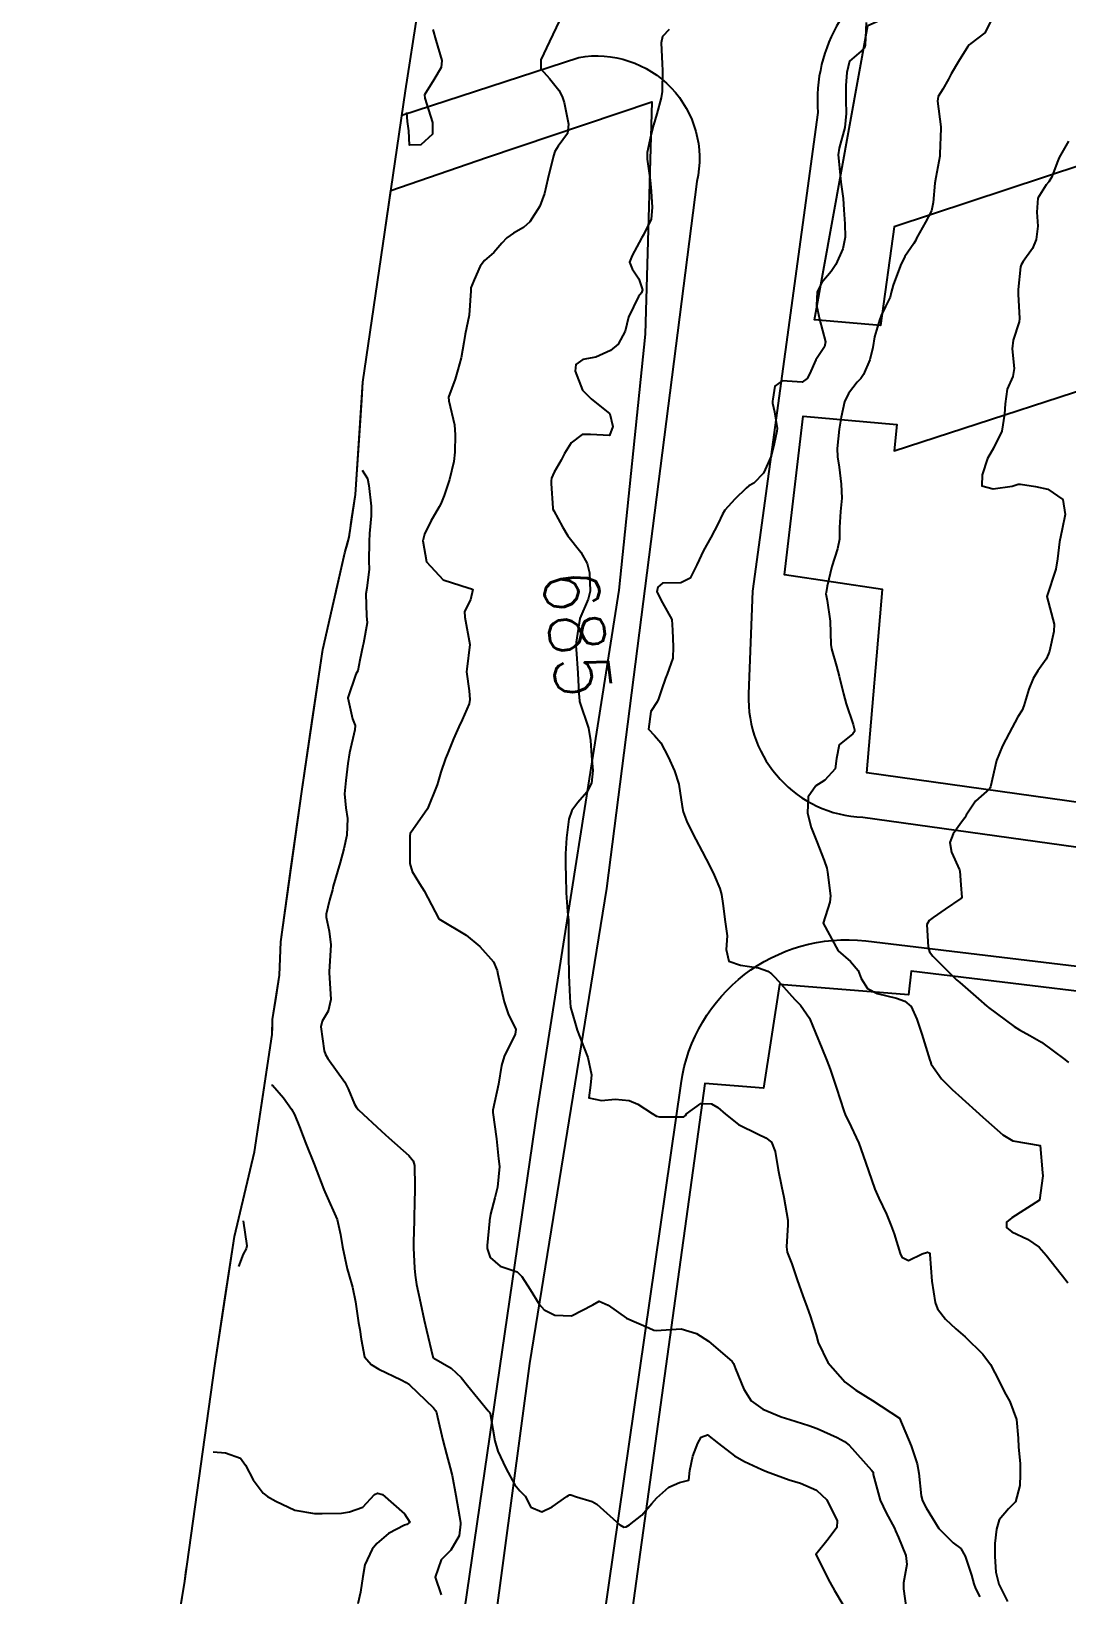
# Model space of a CAD drawing. Header units: metres. Extents: x 292545 to 299085, y 7450245 to 7463078.
# Drawn here: x 295932.6 to 296008, y 7457148.9 to 7457262.8 of the extents above; entities that cross this region are included whole.
import ezdxf
from ezdxf.enums import TextEntityAlignment as Align

# ---------------------------------------------------------------- set-up
doc = ezdxf.new("R2010")
doc.units = ezdxf.units.M
for name, color, linetype in [('Area', 45, 'Continuous'), ('Cotas', 45, 'Continuous'), ('Curvas de Nivel 1m', 11, 'Continuous'), ('Curvas de Nivel 5m', 15, 'Continuous'), ('Edificações', 30, 'Continuous'), ('Vias Primárias', 230, 'Continuous')]:
    doc.layers.add(name, color=color, linetype=linetype)
doc.styles.add('Style-STANDARD', font='STANDARD.shx')

msp = doc.modelspace()

# ---------------------------------------------------------------- linework, layer by layer
at = {"layer": 'Area'}
msp.add_polyline3d([(295941.44, 7457135.8, 691.37), (295943.75, 7457149.84, 693.24), (295943.92, 7457151.07, 693.58), (295945.94, 7457165.53, 692.17), (295947.39, 7457174.95, 691.52), (295948.83, 7457181.12, 691.6), (295950.13, 7457189.67, 690.55), (295950.16, 7457190.77, 689.96), (295950.67, 7457194, 688.47), (295950.76, 7457196.43, 688.29), (295952.28, 7457207.38, 688.87), (295953.81, 7457217.73, 686.9), (295955.42, 7457224.77, 688.87), (295955.73, 7457225.91, 688.58), (295956.19, 7457229.02, 688.27), (295956.74, 7457237.19, 686.39), (295958.33, 7457248.13, 691.22), (295959.83, 7457258.43, 687.42), (295960.74, 7457264.2, 686.7)], dxfattribs=at)
at = {"layer": 'Curvas de Nivel 1m', "flags": 128}
for points, elevation in [([(295961.84, 7457262.91), (295962.06, 7457262.12), (295962.49, 7457260.65), (295962.44, 7457260.12), (295961.91, 7457259.23), (295961.22, 7457258.13), (295961.24, 7457257.89), (295961.8, 7457256.12), (295961.8, 7457255.28), (295960.96, 7457254.5), (295960.13, 7457254.48), (295960.09, 7457255.51), (295959.99, 7457256.2), (295959.93, 7457256.85)], 687), ([(295971.07, 7457263.56), (295970.34, 7457262.02), (295969.7, 7457260.7), (295969.71, 7457260.03), (295970.33, 7457259.33), (295971.01, 7457258.48), (295971.25, 7457258.01), (295971.41, 7457257.59), (295971.73, 7457256), (295971.64, 7457255.33), (295970.96, 7457254.39), (295970.73, 7457254.01), (295970.63, 7457253.7), (295970.22, 7457252.02), (295969.98, 7457250.96), (295969.64, 7457250.03), (295968.89, 7457248.89), (295968.45, 7457248.48), (295967.72, 7457248.05), (295967.23, 7457247.71), (295966.87, 7457247.32), (295966.28, 7457246.65), (295965.59, 7457246.07), (295965.27, 7457245.66), (295964.84, 7457244.65), (295964.61, 7457244.08), (295964.59, 7457243.85), (295964.48, 7457242.08), (295964.19, 7457240.7), (295964.1, 7457240.1), (295963.89, 7457238.98), (295963.66, 7457238.1), (295963.45, 7457237.41), (295962.98, 7457236.11), (295963, 7457235.85), (295963.41, 7457234.1), (295963.45, 7457233.36), (295963.43, 7457232.1), (295963.37, 7457231.42), (295963.05, 7457230.11), (295962.96, 7457229.81), (295962.65, 7457228.95), (295962.41, 7457228.34), (295962.29, 7457228.11), (295961.68, 7457227.08), (295961.23, 7457226.12), (295961.11, 7457225.64), (295961.36, 7457224.12), (295962.58, 7457222.8), (295964.47, 7457222.2), (295964.57, 7457222.17), (295964.64, 7457222.15), (295964.74, 7457222.09), (295964.57, 7457221.35), (295964.15, 7457220.5), (295964.16, 7457220.09), (295964.52, 7457218.09), (295964.3, 7457216.3), (295964.29, 7457216.09), (295964.48, 7457214.71), (295964.53, 7457214.09), (295964.47, 7457213.77), (295963.97, 7457212.59), (295963.73, 7457212.1), (295963.33, 7457211.21), (295962.9, 7457210.11), (295962.76, 7457209.77), (295962.41, 7457208.79), (295962.22, 7457208.11), (295962.15, 7457207.87), (295961.44, 7457206.12), (295960.37, 7457204.59), (295960.19, 7457204.32), (295960.15, 7457204.14), (295960.15, 7457202.32), (295960.16, 7457202.14), (295960.33, 7457201.54), (295960.87, 7457200.68), (295961.2, 7457200.13), (295962.28, 7457198.11), (295964.27, 7457196.92), (295965.26, 7457196.08), (295966.25, 7457194.97), (295966.51, 7457194.33), (295966.56, 7457194.07), (295966.66, 7457193.64), (295967.03, 7457192.06), (295967.33, 7457191.18), (295967.89, 7457190.04), (295967.84, 7457189.69), (295967.03, 7457188.06), (295966.83, 7457187.4), (295966.62, 7457186.06), (295966.21, 7457184.16), (295966.2, 7457184.07), (295966.21, 7457183.98), (295966.47, 7457182.06), (295966.62, 7457180.6), (295966.68, 7457180.06), (295966.54, 7457178.54), (295966.43, 7457178.06), (295966.36, 7457177.76), (295966.03, 7457176.57), (295965.97, 7457176.13), (295965.96, 7457176.07), (295965.78, 7457174.3), (295965.79, 7457174.07), (295966, 7457173.43), (295966.73, 7457172.8), (295967.99, 7457172.37), (295968.32, 7457172.04), (295968.92, 7457171.08), (295969.57, 7457170.02), (295969.95, 7457169.61), (295970.73, 7457169.23), (295971.94, 7457169.16), (295973.49, 7457169.98), (295973.96, 7457170.24), (295974.6, 7457169.96), (295975.94, 7457169), (295977.58, 7457168.29), (295977.93, 7457168.12), (295978.11, 7457168.1), (295979.94, 7457168.23), (295981.05, 7457167.89), (295981.92, 7457167.33), (295983.65, 7457165.85), (295983.75, 7457165.7), (295983.9, 7457165.32), (295984.49, 7457163.84), (295985.02, 7457162.99), (295985.87, 7457162.36), (295987.21, 7457161.82), (295987.86, 7457161.61), (295989.24, 7457161.18), (295989.84, 7457160.96), (295991.31, 7457160.3), (295991.84, 7457160.02), (295992.17, 7457159.76), (295993.81, 7457157.93), (295993.89, 7457157.81), (295993.91, 7457157.74), (295993.93, 7457157.61), (295994.43, 7457155.73), (295994.86, 7457154.81), (295995.48, 7457153.71), (295995.56, 7457153.51), (295995.76, 7457153.03), (295996.3, 7457151.7), (295996.37, 7457151.06), (295996.14, 7457149.71), (295996.13, 7457149.28), (295996.34, 7457147.7)], 686), ([(295993.4, 7457263.41), (295993.34, 7457261.75), (295993.26, 7457261.53), (295993.04, 7457261.33), (295992.2, 7457260.59), (295992.01, 7457259.76), (295991.94, 7457258.83), (295991.92, 7457257.76), (295991.96, 7457256.79), (295991.85, 7457255.77), (295991.45, 7457254.26), (295991.38, 7457253.77), (295991.42, 7457253.3), (295991.57, 7457251.77), (295991.73, 7457250.59), (295991.79, 7457249.77), (295991.85, 7457248.73), (295991.88, 7457247.77), (295991.72, 7457246.92), (295991.21, 7457245.77), (295990.85, 7457245.26), (295990.17, 7457244.46), (295989.84, 7457243.79), (295989.8, 7457242.81), (295990.02, 7457241.79), (295990.44, 7457240.13), (295990.38, 7457239.78), (295989.74, 7457238.82), (295989.27, 7457237.79), (295989.1, 7457237.46), (295988.75, 7457237.21), (295987.28, 7457237.29), (295986.75, 7457236.91), (295986.6, 7457235.96), (295986.58, 7457235.82), (295986.58, 7457235.67), (295986.73, 7457235.05), (295986.92, 7457233.82), (295986.91, 7457233.62), (295986.7, 7457232.7), (295986.5, 7457231.82), (295985.94, 7457230.57), (295985.23, 7457229.84), (295984.87, 7457229.64), (295984.66, 7457229.49), (295983.83, 7457228.68), (295983.11, 7457227.87), (295982.93, 7457227.58), (295982.63, 7457226.91), (295982.1, 7457225.88), (295981.56, 7457224.94), (295981.07, 7457223.89), (295980.58, 7457222.92), (295979.91, 7457222.58), (295978.58, 7457222.55), (295978.24, 7457222.26), (295978.16, 7457221.92), (295978.57, 7457221.13), (295979.25, 7457219.91), (295979.31, 7457219.14), (295979.35, 7457217.91), (295979.33, 7457217.09), (295978.92, 7457215.92), (295978.79, 7457215.63), (295978.49, 7457214.79), (295978.28, 7457214.12), (295978.19, 7457213.92), (295977.73, 7457213.2), (295977.54, 7457211.93), (295977.99, 7457211.46), (295978.44, 7457210.93), (295978.98, 7457209.91), (295979.45, 7457208.88), (295979.75, 7457207.91), (295980, 7457206.29), (295980.08, 7457205.9), (295980.37, 7457205.12), (295980.99, 7457203.89), (295981.47, 7457203.01), (295982.05, 7457201.88), (295982.33, 7457201.29), (295982.75, 7457200.3), (295982.87, 7457199.87), (295982.96, 7457199.21), (295983.14, 7457197.87), (295983.27, 7457196.86), (295983.21, 7457195.87), (295983.41, 7457195.02), (295984.25, 7457194.72), (295985.56, 7457194.53), (295986.25, 7457194.28), (295986.52, 7457194.1), (295986.78, 7457193.82), (295988.22, 7457192.22), (295988.62, 7457191.8), (295989.27, 7457190.86), (295989.73, 7457189.79), (295990.18, 7457188.68), (295990.55, 7457187.78), (295990.79, 7457187.14), (295991.25, 7457185.77), (295991.79, 7457184.1), (295991.91, 7457183.76), (295992.12, 7457183.36), (295992.87, 7457181.75), (295993.2, 7457180.86), (295993.59, 7457179.74), (295994.05, 7457178.4), (295994.34, 7457177.74), (295994.89, 7457176.59), (295995.24, 7457175.72), (295995.44, 7457175.15), (295995.89, 7457173.71), (295996, 7457173.44), (295996.49, 7457173.21), (295997.5, 7457173.7), (295997.89, 7457173.8), (295998, 7457173.76), (295998.04, 7457173.73), (295998.06, 7457173.69), (295998.06, 7457173.63), (295998.19, 7457171.69), (295998.43, 7457170.15), (295998.62, 7457169.68), (295999.2, 7457168.93), (295999.94, 7457168.22), (296000.62, 7457167.65), (296001.91, 7457166.37), (296002.46, 7457165.63), (296003.11, 7457164.41), (296003.5, 7457163.62), (296003.87, 7457162.92), (296004.36, 7457161.61), (296004.48, 7457160.25), (296004.51, 7457159.61), (296004.63, 7457158.42), (296004.63, 7457157.61), (296004.61, 7457156.8), (296004.3, 7457155.61), (296003.78, 7457155.1), (296003.1, 7457154.3), (296002.91, 7457153.63), (296002.79, 7457152.59), (296002.79, 7457151.63), (296002.87, 7457150.49), (296003.07, 7457149.63), (296003.7, 7457148.36)], 684), ([(296002.57, 7457263.64), (296002.06, 7457262.65), (296001.05, 7457261.89), (296000.92, 7457261.79), (296000.82, 7457261.66), (296000.13, 7457260.57), (295999.6, 7457259.67), (295999.42, 7457259.27), (295999.01, 7457258.54), (295998.67, 7457258.02), (295998.61, 7457257.68), (295998.85, 7457255.81), (295998.86, 7457255.68), (295998.78, 7457253.85), (295998.77, 7457253.68), (295998.49, 7457252.12), (295998.42, 7457251.69), (295998.3, 7457250.3), (295998.17, 7457249.69), (295997.73, 7457248.86), (295997.09, 7457247.7), (295997.02, 7457247.56), (295996.88, 7457247.31), (295996.22, 7457246.36), (295995.91, 7457245.71), (295995.39, 7457244.27), (295995.24, 7457243.73), (295995.15, 7457243.4), (295994.82, 7457242.71), (295994.5, 7457242.05), (295994.38, 7457241.73), (295994.03, 7457240.5), (295993.89, 7457239.74), (295993.68, 7457238.83), (295993.22, 7457237.75), (295993.03, 7457237.48), (295992.75, 7457237.19), (295992.13, 7457236.37), (295991.83, 7457235.76), (295991.6, 7457234.64), (295991.45, 7457233.77), (295991.3, 7457232.37), (295991.33, 7457231.77), (295991.44, 7457231.01), (295991.58, 7457229.77), (295991.64, 7457228.75), (295991.55, 7457227.77), (295991.48, 7457226.61), (295991.47, 7457225.77), (295991.33, 7457225.05), (295990.91, 7457223.78), (295990.58, 7457222.34), (295990.49, 7457221.87), (295990.48, 7457221.78), (295990.57, 7457221.3), (295990.79, 7457219.78), (295990.83, 7457218.08), (295990.88, 7457217.77), (295991.26, 7457216.51), (295991.44, 7457215.77), (295991.76, 7457214.49), (295991.96, 7457213.77), (295992.46, 7457212.27), (295992.57, 7457211.88), (295992.56, 7457211.76), (295992.45, 7457211.59), (295991.44, 7457210.77), (295991.24, 7457209.77), (295991.16, 7457209.03), (295990.41, 7457208.2), (295990.14, 7457208.04), (295989.74, 7457207.79), (295989.19, 7457207), (295989.13, 7457205.79), (295989.41, 7457204.75), (295989.78, 7457203.79), (295990.34, 7457202.35), (295990.54, 7457201.78), (295990.6, 7457201.51), (295990.82, 7457199.77), (295990.76, 7457199.32), (295990.28, 7457197.78), (295991.38, 7457195.77), (295992.26, 7457195), (295992.84, 7457194.34), (295993.05, 7457193.75), (295993.51, 7457193.02), (295994.22, 7457192.67), (295995.61, 7457192.33), (295996.22, 7457192.11), (295996.68, 7457191.71), (295997.1, 7457190.8), (295997.46, 7457189.7), (295998.06, 7457187.8), (295998.09, 7457187.69), (295998.16, 7457187.5), (295998.91, 7457186.43), (295999.68, 7457185.67), (295999.93, 7457185.45), (296000.14, 7457185.25), (296001.91, 7457183.64), (296002.12, 7457183.45), (296003.36, 7457182.37), (296004.1, 7457181.93), (296006.09, 7457181.59), (296006.27, 7457179.59), (296006.28, 7457179.38), (296006.04, 7457177.59), (296004.03, 7457176.31), (296003.65, 7457176), (296003.65, 7457175.62), (296004.02, 7457175.3), (296005.16, 7457174.75), (296006.01, 7457174.17), (296006.54, 7457173.58), (296007.98, 7457171.75), (296008.11, 7457171.57)], 683), ([(296008.15, 7457254.76), (296007.48, 7457253.58), (296007.32, 7457253.21), (296006.93, 7457252.16), (296006.72, 7457251.8), (296006.54, 7457251.59), (296005.91, 7457250.6), (296005.84, 7457249.6), (296005.92, 7457248.57), (296005.81, 7457247.6), (296005.53, 7457246.94), (296004.86, 7457245.99), (296004.71, 7457245.76), (296004.66, 7457245.61), (296004.49, 7457243.96), (296004.49, 7457243.61), (296004.58, 7457241.84), (296004.56, 7457241.61), (296004.13, 7457240.27), (296004.05, 7457239.62), (296004.19, 7457238.19), (296004.09, 7457237.62), (296003.69, 7457236.68), (296003.53, 7457235.62), (296003.49, 7457234.86), (296003.3, 7457233.62), (296002.7, 7457232.4), (296002.26, 7457231.64), (296001.87, 7457230.45), (296001.83, 7457229.65), (296002.66, 7457229.42), (296004.05, 7457229.62), (296004.49, 7457229.78), (296004.67, 7457229.77), (296005.75, 7457229.6), (296006.66, 7457229.41), (296007.74, 7457228.66), (296007.92, 7457227.57), (296007.7, 7457226.5), (296007.49, 7457225.58), (296007.36, 7457224.33), (296007.24, 7457223.58), (296006.57, 7457221.59), (296007.1, 7457219.58), (296007.09, 7457219.03), (296006.76, 7457217.59), (296006.71, 7457217.4), (296006.52, 7457217.03), (296005.93, 7457216.18), (296005.59, 7457215.6), (296005.26, 7457214.83), (296004.91, 7457213.61), (296004.77, 7457213.31), (296004.47, 7457212.82), (296003.83, 7457211.62), (296003.35, 7457210.71), (296002.91, 7457209.63), (296002.47, 7457207.71), (296002.45, 7457207.64), (296002.4, 7457207.58), (296001.38, 7457206.66), (296000.69, 7457205.66), (296000.59, 7457205.45), (296000.37, 7457205.13), (295999.74, 7457204.29), (295999.52, 7457203.67), (295999.62, 7457202.95), (296000.21, 7457201.66), (296000.23, 7457201.56), (296000.32, 7457200.58), (296000.38, 7457199.66), (296000.36, 7457199.61), (296000.31, 7457199.58), (295999.17, 7457198.81), (295998.29, 7457198.2), (295998, 7457197.98), (295997.84, 7457197.69), (295997.92, 7457196.04), (295998.02, 7457195.69), (295998.26, 7457195.38), (295999.99, 7457193.66), (296000.12, 7457193.55), (296000.23, 7457193.47), (296001.6, 7457192.26), (296002.21, 7457191.74), (296002.27, 7457191.69), (296002.32, 7457191.64), (296004.2, 7457190.25), (296004.58, 7457190), (296005.34, 7457189.6), (296006.19, 7457189.1), (296007.9, 7457187.84), (296008.16, 7457187.63)], 682), ([(295956.68, 7457230.78), (295957.06, 7457230.18), (295957.16, 7457229.68), (295957.34, 7457228.17), (295957.34, 7457227.47), (295957.22, 7457226.17), (295957.19, 7457225.6), (295957.18, 7457224.17), (295957.19, 7457223.57), (295957.02, 7457222.18), (295956.96, 7457221.79), (295957.01, 7457220.18), (295957.05, 7457219.67), (295956.78, 7457218.18), (295956.72, 7457217.98), (295956.51, 7457216.94), (295956.37, 7457216.18), (295956.23, 7457215.92), (295955.65, 7457214.19), (295955.98, 7457212.67), (295956.18, 7457212.18), (295956.14, 7457211.88), (295955.75, 7457210.19), (295955.65, 7457209.42), (295955.5, 7457208.19), (295955.4, 7457207.2), (295955.49, 7457206.19), (295955.61, 7457205.42), (295955.57, 7457204.19), (295955.35, 7457203.19), (295955.08, 7457202.2), (295954.58, 7457200.47), (295954.51, 7457200.21), (295954.31, 7457199.46), (295954.07, 7457198.44), (295954.07, 7457198.21), (295954.28, 7457197.19), (295954.39, 7457196.21), (295954.27, 7457194.24), (295954.27, 7457194.21), (295954.28, 7457194.18), (295954.41, 7457192.21), (295954.2, 7457191.36), (295953.77, 7457190.64), (295953.68, 7457190.22), (295953.92, 7457188.47), (295954, 7457188.21), (295954.17, 7457187.92), (295955.41, 7457186.19), (295955.67, 7457185.72), (295956.13, 7457184.6), (295956.28, 7457184.34), (295956.42, 7457184.19), (295958.1, 7457182.62), (295958.62, 7457182.15), (295960.08, 7457180.86), (295960.4, 7457180.46), (295960.49, 7457180.13), (295960.52, 7457178.6), (295960.52, 7457178.13), (295960.5, 7457177.68), (295960.46, 7457176.13), (295960.42, 7457174.55), (295960.43, 7457174.13), (295960.5, 7457172.64), (295960.54, 7457172.13), (295960.64, 7457171.46), (295960.93, 7457170.13), (295961.21, 7457168.86), (295961.37, 7457168.13), (295961.83, 7457166.19), (295961.87, 7457166.12), (295961.9, 7457166.09), (295963.17, 7457165.37), (295963.89, 7457164.69), (295964.37, 7457164.09), (295965.86, 7457162.25), (295965.95, 7457162.16), (295966, 7457162.07), (295966.03, 7457161.9), (295966.34, 7457160.06), (295966.57, 7457159.31), (295967.15, 7457158.06), (295967.8, 7457156.85), (295968.18, 7457156.43), (295968.56, 7457156.04), (295968.98, 7457155.24), (295969.77, 7457154.89), (295970.52, 7457155.26), (295971.59, 7457156), (295971.71, 7457156.07), (295971.78, 7457156.12), (295971.9, 7457156.12), (295972.3, 7457155.99), (295973.45, 7457155.64), (295973.78, 7457155.45), (295975.47, 7457153.95), (295975.76, 7457153.77), (295975.91, 7457153.8), (295976.16, 7457153.95), (295977.07, 7457154.64), (295977.78, 7457155.49), (295978.15, 7457155.92), (295979.02, 7457156.68), (295979.8, 7457157.02), (295980.49, 7457157.2), (295980.56, 7457157.89), (295980.78, 7457158.94), (295981.14, 7457159.89), (295981.39, 7457160.33), (295981.84, 7457160.49), (295982.66, 7457159.87), (295983.82, 7457158.97), (295984.54, 7457158.57), (295985.81, 7457157.97), (295986.16, 7457157.83), (295987.8, 7457157.22), (295988.63, 7457156.97), (295989.79, 7457156.48), (295990.54, 7457155.77), (295991.29, 7457154.24), (295991.27, 7457153.76), (295990.63, 7457152.9), (295989.74, 7457151.78), (295990.77, 7457149.77), (295991.1, 7457149.16), (295991.7, 7457148.13)], 687), ([(295950.08, 7457185.97), (295950.14, 7457185.99), (295950.94, 7457185.05), (295951.53, 7457184.24), (295951.74, 7457183.85), (295952.11, 7457182.94), (295952.39, 7457182.23), (295952.58, 7457181.74), (295953.18, 7457180.22), (295953.9, 7457178.37), (295953.96, 7457178.21), (295954.05, 7457178), (295954.86, 7457176.2), (295955.1, 7457175.11), (295955.24, 7457174.2), (295955.6, 7457172.59), (295955.7, 7457172.19), (295955.97, 7457171.25), (295956.19, 7457170.19), (295956.42, 7457168.66), (295956.51, 7457168.18), (295956.62, 7457167.48), (295956.86, 7457166.18), (295957.34, 7457165.62), (295957.89, 7457165.29), (295959.52, 7457164.51), (295959.88, 7457164.31), (295960.12, 7457164.14), (295961.87, 7457162.48), (295962.02, 7457162.27), (295962.09, 7457162.12), (295962.18, 7457161.79), (295962.55, 7457160.11), (295962.82, 7457159.1), (295963.09, 7457158.1), (295963.24, 7457157.53), (295963.51, 7457156.09), (295963.77, 7457154.56), (295963.86, 7457154.09), (295963.86, 7457153.99), (295963.75, 7457153.15), (295963.15, 7457152.1), (295962.44, 7457151.4), (295962, 7457150.12), (295962.44, 7457148.85)], 688), ([(295948.02, 7457176.1), (295948.28, 7457174.28), (295948.23, 7457174.05), (295948, 7457173.66), (295947.68, 7457172.77)], 689), ([(295945.82, 7457159.27), (295946.73, 7457159.2), (295947.82, 7457158.81), (295948.19, 7457158.28), (295948.74, 7457157.21), (295949.46, 7457156.26), (295949.79, 7457156), (295950.38, 7457155.66), (295951.77, 7457155.02), (295953.22, 7457154.77), (295953.77, 7457154.77), (295955.17, 7457154.8), (295955.77, 7457154.88), (295956.72, 7457155.23), (295957.58, 7457156.16), (295957.79, 7457156.25), (295958.16, 7457156.16), (295959.77, 7457154.75), (295960.15, 7457154.14), (295959.93, 7457153.97), (295959.76, 7457153.91), (295958.59, 7457153.31), (295957.75, 7457152.58), (295957.42, 7457152.16), (295956.88, 7457151.02), (295956.73, 7457150.17), (295956.56, 7457149.04), (295956.37, 7457148.18)], 689)]:
    msp.add_lwpolyline(points, dxfattribs=dict(at, elevation=elevation))
at = {"layer": 'Curvas de Nivel 5m', "elevation": 685, "flags": 128}
msp.add_lwpolyline([(295979.06, 7457262.91), (295978.58, 7457262.4), (295978.47, 7457261.93), (295978.55, 7457260.4), (295978.57, 7457259.92), (295978.54, 7457258.39), (295978.47, 7457257.93), (295978.15, 7457256.76), (295977.92, 7457255.93), (295977.73, 7457255.17), (295977.45, 7457253.94), (295977.45, 7457253.44), (295977.67, 7457251.93), (295977.74, 7457251.12), (295977.81, 7457249.93), (295977.75, 7457249.07), (295977.19, 7457247.94), (295977.07, 7457247.75), (295976.87, 7457247.37), (295976.37, 7457246.44), (295976.17, 7457245.95), (295976.35, 7457245.45), (295976.84, 7457244.72), (295977.1, 7457243.94), (295977.05, 7457243.72), (295976.83, 7457243.44), (295976.08, 7457241.95), (295975.84, 7457240.91), (295975.33, 7457239.96), (295974.78, 7457239.5), (295973.72, 7457239.03), (295972.77, 7457238.85), (295972.26, 7457238.5), (295972.21, 7457238), (295972.75, 7457236.62), (295973.38, 7457235.98), (295974.73, 7457234.89), (295974.95, 7457233.97), (295974.71, 7457233.32), (295973.32, 7457233.38), (295972.71, 7457233.4), (295971.92, 7457232.78), (295971.43, 7457232), (295971.18, 7457231.52), (295970.67, 7457230.64), (295970.48, 7457230.2), (295970.45, 7457230.01), (295970.46, 7457229.81), (295970.57, 7457228.01), (295970.58, 7457227.95), (295970.64, 7457227.82), (295971.28, 7457226.66), (295971.67, 7457226), (295972.61, 7457224.81), (295973.09, 7457223.99), (295973.26, 7457223.31), (295973.29, 7457221.98), (295973.15, 7457221.4), (295972.55, 7457219.99), (295972.27, 7457218.25), (295972.26, 7457217.99), (295972.28, 7457217.75), (295972.39, 7457215.99), (295972.48, 7457214.51), (295972.51, 7457213.99), (295972.52, 7457213.94), (295973.17, 7457211.98), (295973.33, 7457211.1), (295973.4, 7457209.98), (295973.49, 7457208.91), (295973.4, 7457207.98), (295973.05, 7457207.33), (295972.39, 7457206.57), (295971.96, 7457206), (295971.75, 7457205.37), (295971.58, 7457204), (295971.51, 7457202.83), (295971.51, 7457202), (295971.52, 7457201.2), (295971.55, 7457200), (295971.65, 7457198.64), (295971.71, 7457198), (295971.73, 7457197.45), (295971.71, 7457196), (295971.72, 7457195.46), (295971.75, 7457194), (295971.82, 7457192.4), (295971.83, 7457192), (295971.87, 7457191.66), (295972.2, 7457190.49), (295972.36, 7457189.99), (295972.87, 7457188.68), (295973.12, 7457187.99), (295973.4, 7457186.73), (295973.32, 7457185.98), (295973.2, 7457185.05), (295974.13, 7457184.86), (295975.13, 7457184.96), (295976.13, 7457184.87), (295976.78, 7457184.59), (295977.81, 7457183.92), (295978.12, 7457183.73), (295978.36, 7457183.68), (295980.12, 7457183.66), (295980.25, 7457183.77), (295980.33, 7457183.9), (295981.36, 7457184.65), (295982.13, 7457184.61), (295982.61, 7457184.36), (295983.17, 7457183.86), (295984.11, 7457183.11), (295985.54, 7457182.4), (295986.1, 7457182.15), (295986.51, 7457181.83), (295986.77, 7457181.14), (295987, 7457179.82), (295987.24, 7457178.63), (295987.42, 7457177.82), (295987.7, 7457176.14), (295987.71, 7457175.81), (295987.61, 7457174.21), (295987.66, 7457173.81), (295987.99, 7457172.95), (295988.39, 7457171.8), (295988.79, 7457170.62), (295989.12, 7457169.79), (295989.34, 7457169.18), (295989.76, 7457167.78), (295989.92, 7457167.22), (295990.61, 7457165.77), (295991.89, 7457164.33), (295992.66, 7457163.75), (295993.87, 7457163), (295995.85, 7457161.71), (295996.7, 7457159.7), (295997.12, 7457158.39), (295997.26, 7457157.7), (295997.43, 7457156.06), (295997.52, 7457155.69), (295997.78, 7457155.17), (295998.71, 7457153.68), (295999.75, 7457152.64), (296000.3, 7457152.21), (296000.63, 7457151.66), (296001.09, 7457150.28), (296001.26, 7457149.65), (296001.37, 7457149.31), (296001.7, 7457148.69)], dxfattribs=at)
at = {"layer": 'Edificações'}
msp.add_lwpolyline([(296017.43, 7457255.79), (295995.45, 7457248.51), (295994.45, 7457241.32), (295989.65, 7457241.75), (295993.54, 7457263.2), (296002.17, 7457267.06), (296024.92, 7457277.78), (296025.98, 7457274.53), (296037.49, 7457278.6), (296036.16, 7457281.63, -0.197403), (296041.66, 7457279.51, -0.252114), (296043.22, 7457264.5), (296039.74, 7457239.69), (296035.93, 7457212.16), (296034.97, 7457207.29, -0.388381), (296026.43, 7457204.13), (295993.45, 7457208.74), (295994.59, 7457222.09), (295987.45, 7457223.17), (295988.81, 7457234.72), (295995.64, 7457234.11), (295995.46, 7457232.19), (296014.56, 7457238.42)], format="xyb", close=True, dxfattribs=at)
at = {"layer": 'Edificações', "elevation": 690.1}
msp.add_lwpolyline([(295943.36, 7457147.47), (295943.75, 7457149.84), (295943.84, 7457150.46), (295943.92, 7457151.07), (295945.94, 7457165.53), (295946.66, 7457170.24), (295947.39, 7457174.95), (295948.83, 7457181.12), (295949.47, 7457185.3), (295950.13, 7457189.67), (295950.14, 7457190.22), (295950.16, 7457190.77), (295950.41, 7457192.39), (295950.67, 7457194), (295950.71, 7457195.21), (295950.76, 7457196.43), (295951.52, 7457201.91), (295952.28, 7457207.38), (295953.05, 7457212.56), (295953.81, 7457217.73), (295953.81, 7457217.73), (295954.62, 7457221.25), (295954.62, 7457221.25), (295954.78, 7457221.97), (295954.78, 7457221.98), (295954.79, 7457222), (295954.8, 7457222.07), (295954.81, 7457222.08), (295954.81, 7457222.09), (295954.81, 7457222.1), (295954.81, 7457222.12), (295954.82, 7457222.14), (295954.82, 7457222.16), (295954.82, 7457222.16), (295954.83, 7457222.17), (295954.83, 7457222.18), (295955.42, 7457224.77), (295955.58, 7457225.34), (295955.73, 7457225.91), (295955.74, 7457225.95), (295955.75, 7457226.04), (295955.76, 7457226.11), (295955.79, 7457226.28), (295955.83, 7457226.57), (295955.86, 7457226.8), (295955.94, 7457227.32), (295956.19, 7457229.02), (295956.26, 7457230.1), (295956.51, 7457233.68), (295956.65, 7457235.88), (295956.74, 7457237.19), (295957.54, 7457242.66), (295957.54, 7457242.66), (295958.33, 7457248.13), (295958.77, 7457251.17), (295965.74, 7457253.56), (295977.79, 7457257.62), (295977.31, 7457240.7), (295975.38, 7457222.04), (295969.44, 7457184.21), (295963.57, 7457144.01)], dxfattribs=at)
at = {"layer": 'Edificações'}
msp.add_lwpolyline([(296022.63, 7457120.96), (296031.49, 7457184.63), (296030.74, 7457187.25), (296017.63, 7457188.54), (296018, 7457191.72), (295996.7, 7457194.28), (295996.49, 7457192.55), (295987.1, 7457193.32), (295985.92, 7457185.75), (295981.66, 7457186.09), (295975.48, 7457141.39)], dxfattribs=at)
at = {"layer": 'Vias Primárias'}
for points in [[(295993.17, 7457205.5), (296027.17, 7457200.78, 0.438397), (296038.08, 7457209.7), (296045.78, 7457263.92), (296046.83, 7457273, 0.570488), (296032.74, 7457283.67), (295996.61, 7457268, 0.31988), (295989.89, 7457256.85), (295985.12, 7457221.98), (295984.84, 7457214.49, 0.41406)], [(295961.89, 7457055.99), (295971.99, 7457131.01), (295979.92, 7457186.11, -0.405808), (295993.39, 7457196.49), (296027.97, 7457192.34, -0.432626), (296034.03, 7457184.11), (296022.84, 7457110.31), (296015.44, 7457058.24), (296007.92, 7457007.72, -0.546574), (296002.5, 7457006.17), (295963.72, 7457044.39, -0.214623), (295961.15, 7457051.04, -0.047896)]]:
    msp.add_lwpolyline(points, format="xyb", close=True, dxfattribs=at)
at = {"layer": 'Vias Primárias', "elevation": 688.07}
msp.add_lwpolyline([(295959.57, 7457256.65), (295972.48, 7457260.87, -0.534777), (295981.08, 7457251.83), (295974.49, 7457200.32), (295968.88, 7457165.71), (295961.95, 7457113.92), (295955.93, 7457070.63, -0.501181), (295943.08, 7457065.21), (295932.57, 7457075.35)], format="xyb", dxfattribs=at)

# ---------------------------------------------------------------- texts
at = {"layer": 'Cotas', "style": 'Style-STANDARD'}
msp.add_text('685', height=4, rotation=277.1672, dxfattribs=at).set_placement((295972.34, 7457218.9, 685), align=Align.MIDDLE_CENTER)

doc.saveas('drawing.dxf')
